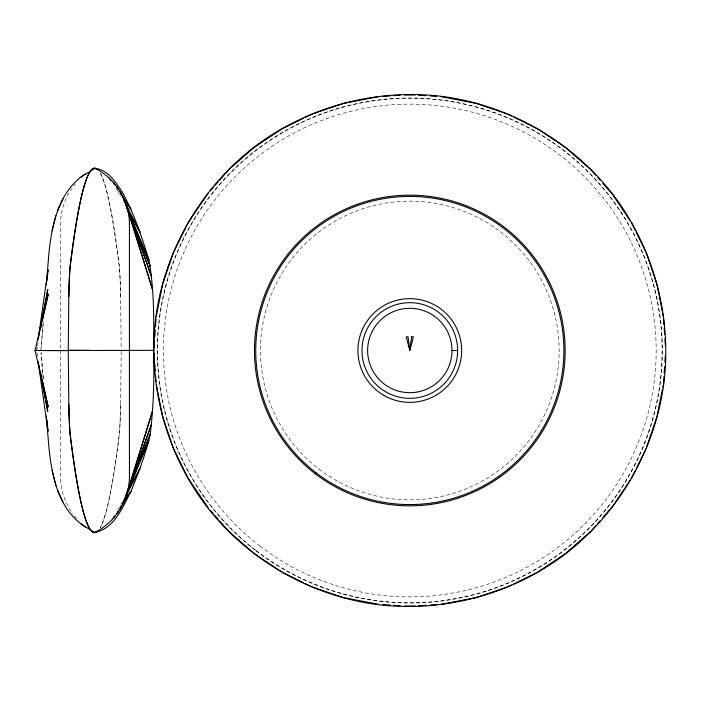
<?xml version="1.0" encoding="UTF-8"?>
<svg xmlns="http://www.w3.org/2000/svg" width="701" height="701" viewBox="0 0 701 701"><rect width="100%" height="100%" fill="white"/><g stroke="black" fill="none" stroke-linecap="round" stroke-linejoin="round"><path stroke-width="0.53" stroke-dasharray="3.5 2.63" d="M121.177 351.341L120.625 404.714A86.188 2.559 90 0 1 119.214 435.155A3541.68 105.071 -90 0 1 100.217 527.888M43.217 322.136L40.956 349.413L43.348 322.495M37.083 347.267L36.776 349.422L37.994 343.017M117.856 509.758L121.965 502.074M116.016 187.956L118.513 191.513M117.856 190.909L120.94 196.666M37.022 352.638L37.994 357.983M43.348 378.505L41.061 352.656L43.217 378.864M100.672 173.778A3541.68 105.071 -90 0 1 119.214 265.67A86.188 2.559 -90 0 1 120.625 296.12L121.168 348.441M60.514 348.309L60.514 224.688A63.116 63.09 90 0 1 75.454 183.89M60.514 350.5L60.514 476.312A63.116 63.09 -90 0 0 73.053 514.087M120.625 296.286A86.188 2.559 -90 0 0 119.214 265.845A3541.68 105.071 90 0 0 100.217 173.112M76.724 518.556A63.116 63.09 -90 0 1 74.236 515.621M120.625 404.547A86.188 2.559 90 0 1 119.214 434.988A3541.68 105.071 -90 0 1 100.217 527.722M318.885 468.987A149.348 149.348 0 0 0 557.873 369.997A149.348 149.348 0 0 0 352.656 212.526A149.348 149.348 0 0 0 318.885 468.987M256.084 550.837A252.518 252.518 0 0 0 660.167 383.465A252.518 252.518 0 0 0 313.172 117.207A252.518 252.518 0 0 0 256.084 550.837M259.826 545.956A246.366 246.366 0 0 0 654.068 382.658A246.366 246.366 0 0 0 315.52 122.885A246.366 246.366 0 0 0 259.826 545.956M256.215 550.662A252.299 252.299 0 0 0 659.948 383.429A252.299 252.299 0 0 0 313.251 117.409A252.299 252.299 0 0 0 256.215 550.662"/><path stroke-width="1.05" d="M96.519 531.542L94.723 532.734A3541.68 105.071 -90 0 1 70.231 435.155A86.942 2.576 -90 0 1 68.803 404.451L68.251 350.605L68.803 296.383A86.942 2.576 -90 0 1 70.231 265.67A3541.68 105.071 -90 0 1 94.723 168.1L96.519 169.291M94.977 532.392C114.596 528.58 122.657 507.068 130.973 491.34C138.412 472.719 145.817 453.897 150.233 434.296C153.624 406.475 154.264 378.33 153.668 350.334C153.878 320.226 154.316 289.688 148.875 259.975C141.672 236.491 133.952 212.99 121.913 191.469C115.306 181.594 107.788 169.975 94.977 168.266A63.116 63.09 90 0 1 129.44 224.513L129.44 476.145A63.116 63.09 90 0 1 94.977 532.392L94.723 532.558A3541.68 105.071 -90 0 1 70.231 434.988A86.942 2.576 -90 0 1 68.803 404.275M154.159 347.267L154.579 340.809M154.868 336.498L155.289 330.031M155.499 326.797L155.99 319.262M663.47 383.894L663.97 376.358M664.18 373.125L664.601 366.658M664.89 362.347L665.31 355.889M46.301 285.053L48.921 253.42C51.751 224.267 58.963 190.558 85.636 173.795M47.063 280.488L47.353 277.254M47.537 275.099L48.018 269.71L38.45 337.575M42.104 320.567L47.773 289.557L37.933 339.81M156.349 316.046L162.667 284.282L173.419 252.588M657.152 415.658L662.419 389.186M662.839 387.075L663.26 384.954M40.754 328.103L41.692 323.844M42.156 321.706L48.238 293.982L35.05 350.5L48.238 407.018L42.156 379.294M55.835 215.689L52.102 230.848M127.074 493.285L152.476 411.356L125.251 498.77L151.451 424.359L122.929 504.072L150.233 434.296L132.752 477.784M646.191 448.412L656.942 416.718M127.056 491.944L128.274 488.912M129.904 484.864L131.122 481.832M123.096 502.091L123.946 500.076M125.637 496.054L148.875 440.692L134.855 472.789M117.768 511.914L116.892 513.921L118.364 511.02M132.664 477.81L133.979 474.796M62.976 198.856L57.605 210.528M173.901 251.615L188.227 222.567L208.241 193.117M631.382 478.433L635.202 470.686M636.158 468.75L645.709 449.385M124.261 499.419L139.963 468.487L128.651 489.605M114.254 516.471L113.229 518.389L114.999 515.682M120.914 506.665L130.973 491.34L122.868 502.915M630.181 480.229L612.788 506.253L602.825 517.618M210.379 190.681L213.227 187.439M214.646 185.818L218.204 181.752M219.632 180.131L228.885 169.581L254.051 147.517L281.872 128.923M595.71 525.741L590.724 531.419L565.558 553.483L537.737 572.077M597.839 523.305L599.977 520.869M80.957 177.046L84.944 174.435M282.845 128.441L303.174 118.416M305.11 117.461L311.892 114.114M507.717 586.886L511.59 584.976M513.526 584.021L536.764 572.559M312.918 113.772L343.586 103.362L378.566 96.685M506.692 587.228L476.023 597.638L441.043 604.315M382.869 96.405L390.413 95.914M393.647 95.704L400.113 95.275M404.416 94.994L415.194 94.994M415.194 606.006L404.416 606.006M418.427 605.795L425.963 605.296M430.274 605.016L436.741 604.595M47.142 350.544L153.668 350.334M451.996 350.5A42.191 42.191 0 0 0 388.713 313.96A42.191 42.191 0 0 0 388.713 387.04A42.191 42.191 0 0 0 451.996 350.5L457.639 350.5A47.834 47.834 0 0 0 385.892 309.08A47.834 47.834 0 0 0 385.892 391.92A47.834 47.834 0 0 0 457.639 350.5M68.251 350.22L90.043 350.377M68.251 350.605L35.05 350.5M418.427 95.205L425.963 95.704M430.274 95.984L436.741 96.405M441.043 96.685L476.023 103.362L506.692 113.772M378.566 604.315L343.586 597.638L312.918 587.228M382.869 604.595L390.413 605.086M393.647 605.296L400.113 605.725M507.717 114.114L511.59 116.024M513.526 116.979L536.764 128.441M282.845 572.559L303.174 582.584M305.11 583.539L311.892 586.886M46.301 415.947L48.921 447.58C51.821 476.347 58.63 509.907 84.944 526.565M94.977 168.442L94.723 168.266A3541.68 105.071 90 0 0 70.231 265.845A86.942 2.576 -90 0 0 68.803 296.549M537.737 128.923L565.558 147.517L590.724 169.581L595.71 175.259M281.872 572.077L254.051 553.483L228.885 531.419L219.632 520.869M80.957 523.954L85.636 527.205M597.839 177.695L599.977 180.131M602.825 183.382L612.788 194.747L630.181 220.771M208.241 507.883L188.227 478.433L173.901 449.385M210.379 510.319L213.227 513.561M214.646 515.182L218.204 519.248M109.163 178.159L111.038 180.832M122.246 196.858L124.743 200.425M125.987 202.203L130.973 209.327L120.914 193.993M114.999 184.976L113.229 182.269L114.254 184.188M130.71 214.9L139.963 232.171L125.733 204.14M118.364 189.638L116.892 186.746L117.768 188.744M631.382 222.567L635.202 230.314M636.158 232.25L645.709 251.615M57.605 490.472L62.976 502.144M132.664 222.857L135.293 228.876M136.169 230.883L137.484 233.889M138.36 235.895L148.875 259.975L125.637 204.613M123.516 199.583L124.787 202.598M127.056 208.723L129.089 213.779M129.904 215.803L136.818 232.995M137.633 235.019L150.233 266.371L122.929 196.595L151.451 276.308L125.251 201.888L152.476 289.303L127.074 207.382M646.191 252.588L656.942 284.282M173.419 448.412L162.667 416.718L156.349 384.954M52.102 470.152L55.835 485.311M40.754 372.897L41.692 377.156M657.152 285.342L662.419 311.814M662.839 313.925L663.26 316.046M37.933 361.19L47.773 411.443L42.104 380.433M38.45 363.425L48.018 431.29L47.537 425.901M47.063 420.512L47.353 423.746M663.47 317.106L663.97 324.642M664.18 327.875L664.601 334.342M664.89 338.653L665.31 345.111M154.159 353.733L154.579 360.191M154.868 364.502L155.289 370.969M155.499 374.203L155.99 381.738M85.978 174.023A63.116 63.09 90 0 1 88.335 172.35M89.947 171.298A63.116 63.09 90 0 1 94.118 168.88M94.977 532.558A63.116 63.09 -90 0 1 85.978 526.977M155.85 317.062C147.324 383.745 165.865 452.951 206.593 506.429C247.716 559.608 309.754 595.429 376.367 604.455C443.05 612.981 512.256 594.439 565.733 553.711C618.913 512.589 654.734 450.55 663.759 383.938C672.285 317.255 653.744 248.049 613.016 194.571C571.893 141.392 509.855 105.571 443.242 96.545C376.56 88.019 307.353 106.561 253.876 147.289C200.696 188.411 164.875 250.45 155.85 317.062M411.627 336.664L409.805 350.114L407.982 336.664L406.194 337.023L409.805 350.5L413.415 337.023L411.627 336.664M121.361 506.104L120.143 509.136L121.404 506.113M121.404 194.545L120.143 191.531L121.361 194.563M383.876 395.408A51.848 51.848 0 0 0 461.652 350.5A51.848 51.848 0 0 0 383.876 305.592A51.848 51.848 0 0 0 383.876 395.408M316.011 472.737A154.08 154.08 0 0 0 562.561 370.61A154.08 154.08 0 0 0 350.842 208.153A154.08 154.08 0 0 0 316.011 472.737M315.24 473.745A155.35 155.35 0 0 0 563.823 370.776A155.35 155.35 0 0 0 350.36 206.979A155.35 155.35 0 0 0 315.24 473.745"/></g></svg>
